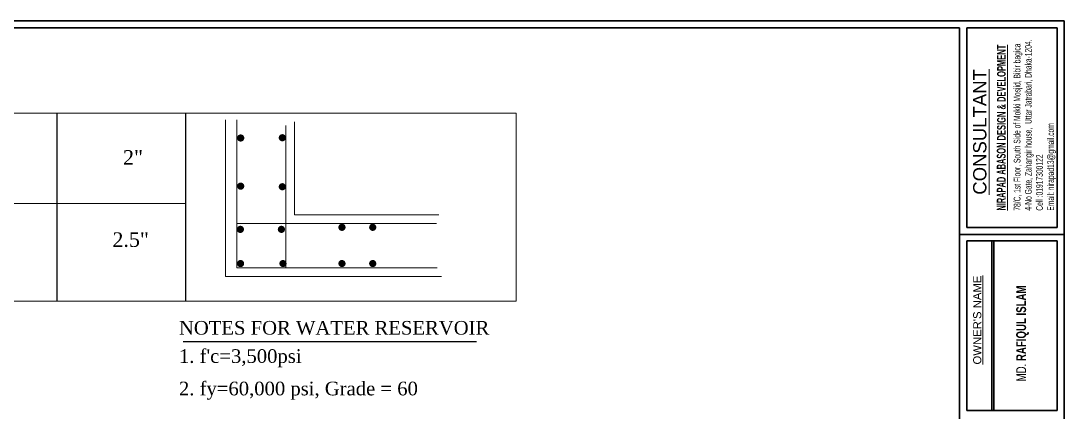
# Model space of a CAD drawing. Header units: inches. Extents: x -159432 to -126829, y -44881 to -40109.
# Drawn here: x -143780.7 to -143299.8, y -42296.8 to -42116.1 of the extents above; entities that cross this region are included whole.
import ezdxf

# ---------------------------------------------------------------- set-up
doc = ezdxf.new("R2010")
doc.units = ezdxf.units.IN
doc.header["$LTSCALE"] = 10
doc.header["$MEASUREMENT"] = 0
for name, color, linetype, lineweight in [('CONCRETE', 8, 'Continuous', 15), ('DIM', 6, 'Continuous', 25), ('line', 134, 'Continuous', 30), ('TEXT', 6, 'Continuous', 25), ('TEXT 02', 7, 'Continuous', 9)]:
    doc.layers.add(name, color=color, linetype=linetype, lineweight=lineweight)
doc.styles.add('222', font='arial.ttf')
doc.styles.add('AR8', font='swisscl.ttf', dxfattribs={"height": 10})
doc.styles.add('AREAL', font='arial.ttf')
doc.styles.add('Arial', font='times.ttf', dxfattribs={"height": 8})
doc.styles.add('style1', font='micross.ttf', dxfattribs={"height": 18})

msp = doc.modelspace()

# ---------------------------------------------------------------- linework, layer by layer
at = {"layer": 'CONCRETE', "color": 7, "linetype": 'Continuous', "lineweight": 5}
for p, q in [((-143900.40433, -42158.70084), (-143552.48066, -42158.70084)), ((-143552.48066, -42245.49494), (-143552.48066, -42158.70084)), ((-143686.35838, -42161.82723), (-143686.35838, -42234.13509)), ((-143681.16731, -42209.64078), (-143681.16731, -42161.82723)), ((-143681.16731, -42161.82723), (-143681.16731, -42230.10074)), ((-143658.67269, -42164.42076), (-143658.67269, -42230.10074)), ((-143654.6352, -42162.69175), (-143654.6352, -42205.60643)), ((-143843.35082, -42200.46153), (-143704.90716, -42200.46153)), ((-143654.6352, -42205.60643), (-143588.00642, -42205.60643)), ((-143589.16, -42209.64078), (-143681.16731, -42209.64078)), ((-143681.16731, -42230.10074), (-143588.87161, -42230.10074)), ((-143686.35838, -42234.13509), (-143586.85287, -42234.13509)), ((-143900.40433, -42245.49494), (-143552.48066, -42245.49494))]:
    msp.add_line(p, q, dxfattribs=at)
at = {"layer": 'CONCRETE', "color": 7, "linetype": 'Continuous', "lineweight": 5, "const_width": 1.65543}
for points in [[(-143680.24435, -42170.19339, 1), (-143678.58892, -42170.19339, 1)], [(-143661.05047, -42170.06067, 1), (-143659.39504, -42170.06067, 1)], [(-143680.24435, -42192.41083, 1), (-143678.58892, -42192.41083, 1)], [(-143661.05047, -42192.68667, 1), (-143659.39504, -42192.68667, 1)], [(-143680.39203, -42212.36566, 1), (-143678.7366, -42212.36566, 1)], [(-143661.47081, -42212.36566, 1), (-143659.81538, -42212.36566, 1)], [(-143633.55636, -42211.42074, 1), (-143631.90094, -42211.42074, 1)], [(-143619.37949, -42211.42074, 1), (-143617.72406, -42211.42074, 1)], [(-143680.30207, -42228.15737, 1), (-143678.64664, -42228.15737, 1)], [(-143660.74967, -42228.15737, 1), (-143659.09424, -42228.15737, 1)], [(-143633.55636, -42228.15737, 1), (-143631.90094, -42228.15737, 1)], [(-143619.37949, -42228.15737, 1), (-143617.72406, -42228.15737, 1)]]:
    msp.add_lwpolyline(points, format="xyb", close=True, dxfattribs=at)
at = {"layer": 'DIM'}
for p, q in [((-143764.14886, -42158.70084), (-143764.14886, -42245.49494)), ((-143704.90716, -42158.70084), (-143704.90716, -42245.49494))]:
    msp.add_line(p, q, dxfattribs=at)
at = {"layer": 'line'}
for p, q in [((-143348.02735, -42610.97548), (-143348.02735, -42119.37603)), ((-143344.64039, -42211.48081), (-143344.64039, -42119.37603)), ((-143303.12364, -42211.48081), (-143344.64039, -42211.48081)), ((-143299.84884, -42214.69641), (-143348.02735, -42214.69641)), ((-143344.64039, -42295.99614), (-143344.64039, -42217.73337)), ((-143303.12364, -42217.73337), (-143344.64039, -42217.73337)), ((-143333.25189, -42295.99614), (-143333.25189, -42217.73337)), ((-143332.31623, -42295.99614), (-143332.31623, -42217.73337)), ((-143321.51314, -42295.99614), (-143344.64039, -42295.99614)), ((-143303.12364, -42295.99614), (-143321.51314, -42295.99614))]:
    msp.add_line(p, q, dxfattribs=at)
msp.add_lwpolyline([(-144048.82235, -42614.25028), (-143299.84884, -42614.25028), (-143299.84884, -42116.10123), (-144048.82235, -42116.10123)], close=True, dxfattribs=at)
for points in [[(-143348.02735, -42119.37603), (-144045.54755, -42119.37603), (-144045.54755, -42610.97548), (-143348.02735, -42610.97548)], [(-143303.12364, -42211.48081), (-143303.12364, -42119.37603), (-143344.64039, -42119.37603)], [(-143303.12364, -42295.99614), (-143303.12364, -42217.73337)]]:
    msp.add_lwpolyline(points, dxfattribs=at)
at = {"layer": 'TEXT', "color": 7}
msp.add_line((-143705.97063, -42264.06854), (-143570.71539, -42264.06854), dxfattribs=at)

# ---------------------------------------------------------------- texts
at = {"layer": 'CONCRETE', "color": 7, "linetype": 'Continuous', "lineweight": 5, "style": 'Arial'}
for s, p in [('2"', (-143733.64376, -42182.51256)), ('2.5"', (-143738.544, -42220.45989))]:
    msp.add_text(s, height=6.713585, dxfattribs=at).set_placement(p)
at = {"layer": 'TEXT', "color": 7, "style": 'Arial'}
for s, p in [('NOTES FOR WATER RESERVOIR', (-143707.87587, -42260.96011)), ("1. f'c=3,500psi ", (-143707.87587, -42274.01284)), ('2. fy=60,000 psi, Grade = 60', (-143707.87587, -42288.99615))]:
    msp.add_text(s, height=6.3023717, dxfattribs=at).set_placement(p)
at = {"layer": 'TEXT 02', "color": 1, "insert": (-143330.89105, -42203.71185), "char_height": 4.45215774, "width": 113.3463656, "attachment_point": 1, "rotation": 90, "style": 'AR8'}
msp.add_mtext('\\pt1.04;{\\fArial Narrow|b1|i0|c0|p34;\\H0.9231x;\\W0.7;\\LNIRAPAD ABASON\\fArial Narrow|b0|i0|c0|p34;\\H0.965x; \\fArial Narrow|b1|i0|c0|p34;DESIGN & DEVELOPMENT}', dxfattribs=at)
at = {"layer": 'TEXT 02', "attachment_point": 1, "rotation": 90}
for s, insert, char_height, width, style in [('\\pt1.387;{\\fArial|b0|i0|c0|p34;\\L\\C7;CONSULTANT}', (-143341.80115, -42196.37923), 6.1253276, 40.599407, 'AR8'), ("{\\fSwis721 Lt BT|b0|i0|c0|p34;\\L\\C0;OWNER'S NAME}", (-143341.77802, -42274.76772), 3.7396679, 39.9177071, '222'), ('{\\fArial|b0|i0|c161|p34;\\W0.7;MD.\\fArial|b1|i0|c0|p34; RAFIQUL ISLAM}', (-143321.93512, -42282.55756), 4.5536921, 64.7567213, 'AREAL')]:
    msp.add_mtext(s, dxfattribs=dict(at, insert=insert, char_height=char_height, width=width, style=style))
at = {"layer": 'TEXT 02', "color": 3, "insert": (-143323.06719, -42203.74987), "char_height": 3.0876725, "width": 85.1474007, "attachment_point": 1, "rotation": 90, "style": 'style1'}
msp.add_mtext('{\\fArial Narrow|b0|i0|c0|p34;\\W0.7;78/C, 1st Floor, South Side of Mokki Mosjid, Bibir bagica\\P4-No Gate, Zahangir house,  Uttar Jatrabari, Dhaka-1204. \\PCell :01917300122 \\PEmail: nirapad13@gmail.com}', dxfattribs=at)

doc.saveas('drawing.dxf')
